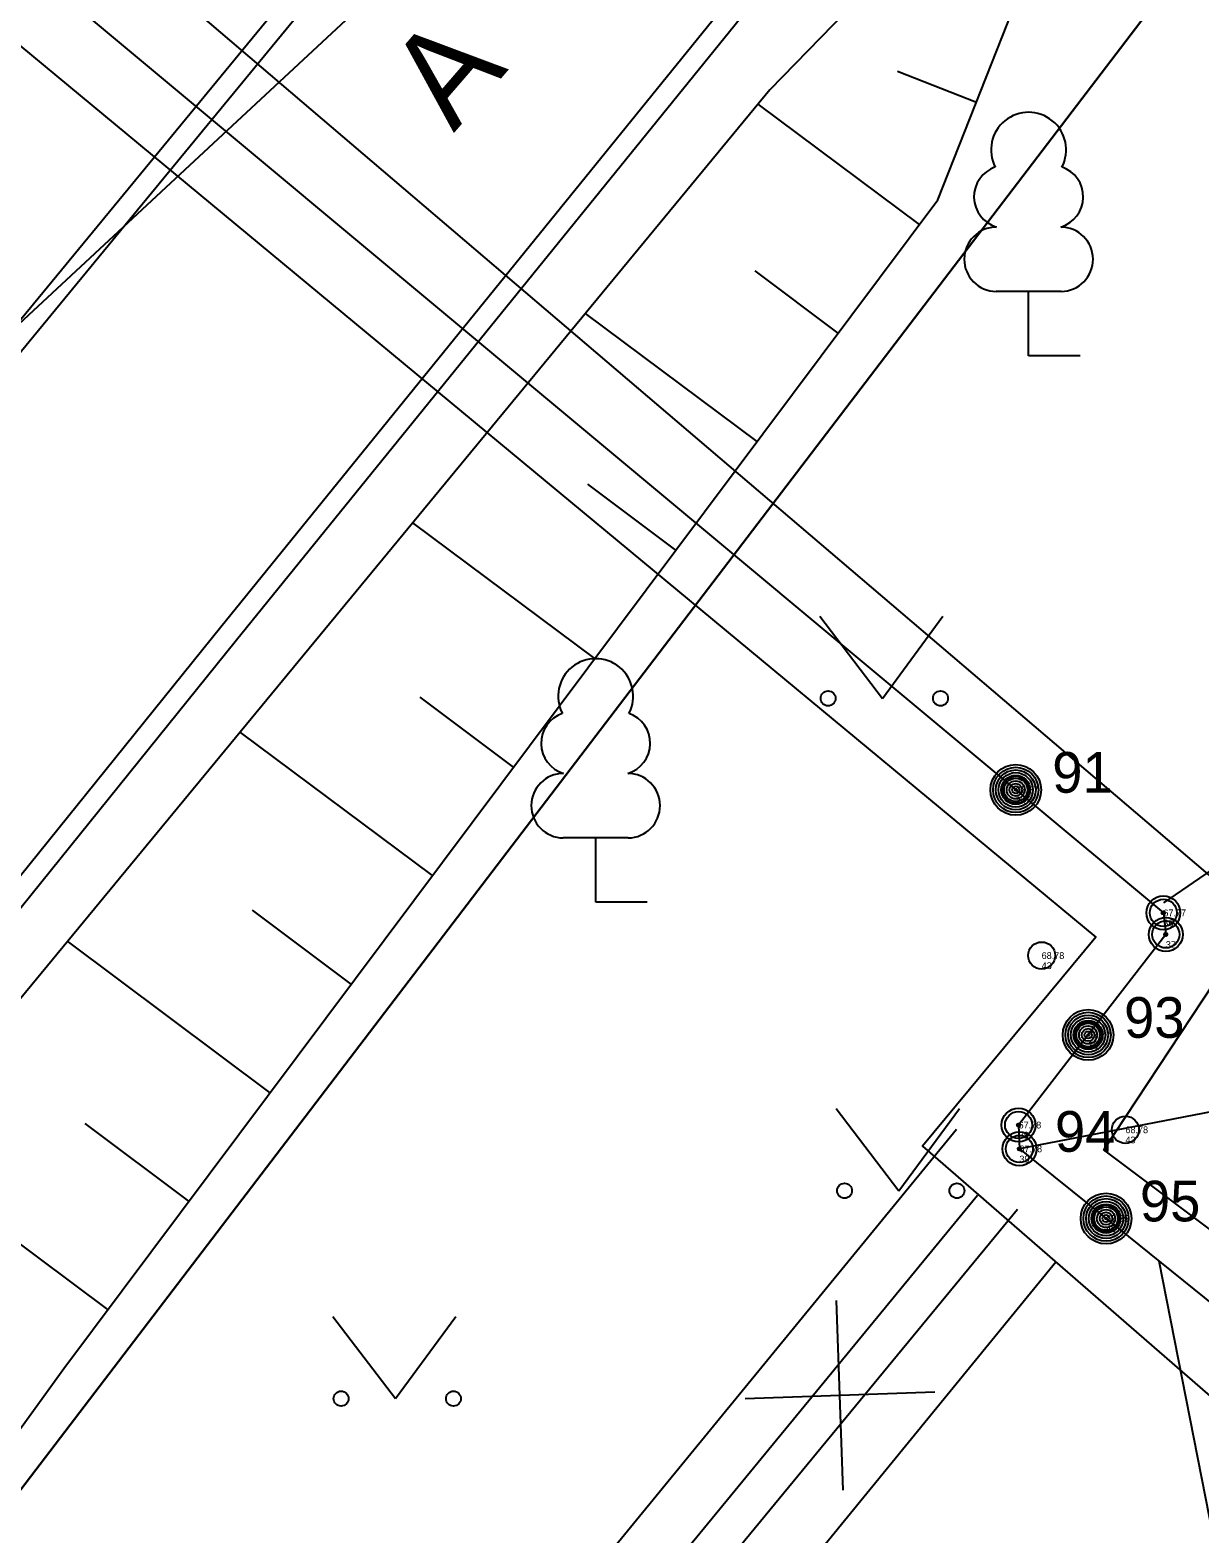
# Model space of a CAD drawing. Extents: x 640663 to 641119, y 6454502 to 6455213.
# Drawn here: x 641002.58 to 641011.21, y 6454990.14 to 6455001.24 of the extents above; entities that cross this region are included whole.
import ezdxf

# ---------------------------------------------------------------- set-up
doc = ezdxf.new("R2010")
doc.units = 0
for name, color, linetype in [('ABIJOONIS', 7, 'Continuous'), ('HALJASTUS', 7, 'Continuous'), ('KOORDPUNKT', 7, 'Continuous'), ('KTRASS', 7, 'Continuous'), ('MOOTKORG-EH2000', 7, 'Continuous'), ('MOOTMPUNKT', 7, 'Continuous'), ('MOOTNR', 7, 'Continuous'), ('MOOTPIIR', 7, 'Continuous'), ('PIIR', 7, 'Continuous'), ('PUU', 7, 'Continuous'), ('RELJEEF', 7, 'Continuous'), ('TEE', 7, 'Continuous'), ('TTRASS', 7, 'Continuous')]:
    doc.layers.add(name, color=color, linetype=linetype)

msp = doc.modelspace()

# ---------------------------------------------------------------- linework, layer by layer
at = {"layer": 'ABIJOONIS'}
for points in [[(641022.275, 6454998.236), (641015.953, 6454998.236), (641010.938, 6454994.8)], [(641023.049, 6454994.308), (641016.727, 6454994.308), (641009.876, 6454992.983)], [(641025.077, 6454983.582), (641012.592, 6454983.582), (641010.906, 6454992.154)]]:
    msp.add_lwpolyline(points, dxfattribs=at)
at = {"layer": 'HALJASTUS'}
for p, q in [((641008.403, 6454996.914), (641008.866, 6454996.308)), ((641008.866, 6454996.308), (641009.312, 6454996.914)), ((641008.524, 6454993.281), (641008.987, 6454992.674)), ((641008.987, 6454992.674), (641009.433, 6454993.281)), ((641004.81, 6454991.746), (641005.273, 6454991.14)), ((641005.273, 6454991.14), (641005.719, 6454991.746))]:
    msp.add_line(p, q, dxfattribs=at)
for centre in [(641008.465, 6454996.308), (641009.294, 6454996.308), (641008.586, 6454992.674), (641009.415, 6454992.674), (641004.872, 6454991.14), (641005.701, 6454991.14)]:
    msp.add_circle(centre, 0.055, dxfattribs=at)
at = {"layer": 'KOORDPUNKT'}
for centre, radius in [((641010.938, 6454994.725), 0.125), ((641010.956, 6454994.566), 0.125), ((641010.938, 6454994.725), 0.0125), ((641010.938, 6454994.725), 0.011), ((641010.938, 6454994.725), 0.00955), ((641010.938, 6454994.725), 0.00807), ((641010.938, 6454994.725), 0.00659), ((641010.938, 6454994.725), 0.00511), ((641010.938, 6454994.725), 0.00363), ((641010.938, 6454994.725), 0.00215), ((641010.956, 6454994.566), 0.0125), ((641010.956, 6454994.566), 0.011), ((641010.956, 6454994.566), 0.00955), ((641010.956, 6454994.566), 0.00807), ((641010.956, 6454994.566), 0.00659), ((641010.956, 6454994.566), 0.00511), ((641010.956, 6454994.566), 0.00363), ((641010.956, 6454994.566), 0.00215), ((641009.87, 6454993.159), 0.125), ((641009.87, 6454993.159), 0.0125), ((641009.87, 6454993.159), 0.011), ((641009.87, 6454993.159), 0.00955), ((641009.87, 6454993.159), 0.00807), ((641009.87, 6454993.159), 0.00659), ((641009.87, 6454993.159), 0.00511), ((641009.87, 6454993.159), 0.00363), ((641009.87, 6454993.159), 0.00215), ((641009.876, 6454992.983), 0.125), ((641009.876, 6454992.983), 0.0125), ((641009.876, 6454992.983), 0.011), ((641009.876, 6454992.983), 0.00955), ((641009.876, 6454992.983), 0.00807), ((641009.876, 6454992.983), 0.00659), ((641009.876, 6454992.983), 0.00511), ((641009.876, 6454992.983), 0.00363), ((641009.876, 6454992.983), 0.00215)]:
    msp.add_circle(centre, radius, dxfattribs=at)
at = {"layer": 'KTRASS'}
msp.add_lwpolyline([(641014.305, 6455010.058), (640998.475, 6454995.334)], dxfattribs=at)
at = {"layer": 'MOOTMPUNKT'}
for centre in [(641009.849, 6454995.633), (641010.938, 6454994.725), (641010.956, 6454994.566), (641010.04, 6454994.41), (641010.383, 6454993.824), (641009.87, 6454993.159), (641010.658, 6454993.124), (641009.876, 6454992.983), (641010.515, 6454992.469)]:
    msp.add_circle(centre, 0.1, dxfattribs=at)
at = {"layer": 'MOOTPIIR'}
msp.add_lwpolyline([(640974.884, 6454967.439), (641002.416, 6455001.197), (641010.439, 6454994.545), (641009.161, 6454993.004), (641013.836, 6454988.938), (641014.643, 6454989.866), (641010.499, 6454992.976), (641011.636, 6454994.698), (641003.235, 6455001.864), (641005.333, 6455004.668), (640999.866, 6455009.388), (641002.558, 6455015.292), (640997.294, 6455017.956), (640957.508, 6455023.776)], dxfattribs=at)
at = {"layer": 'PIIR'}
for points in [[(640995.8, 6455011.33), (640952.49, 6455017.38), (640909.53, 6454963.18), (640953.5, 6454921.27), (640977.93, 6454951.94), (640977.24, 6454957.34), (641013.46, 6455004.83), (640995.8, 6455011.33)], [(641028.93, 6454922.18), (641048.34, 6454976.45), (641041.64, 6454984.3), (641013.46, 6455004.83), (640977.24, 6454957.34), (640977.93, 6454951.94), (640953.5, 6454921.27), (641006.37, 6454870.95), (641028.93, 6454922.18)]]:
    msp.add_lwpolyline(points, dxfattribs=at)
at = {"layer": 'PUU'}
for p, q in [((641010.184, 6454999.312), (641009.704, 6454999.312)), ((641009.944, 6454998.837), (641009.944, 6454999.312)), ((641010.324, 6454998.837), (641009.944, 6454998.837)), ((641006.99, 6454995.279), (641006.51, 6454995.279)), ((641006.75, 6454994.804), (641006.75, 6454995.279)), ((641007.13, 6454994.804), (641006.75, 6454994.804))]:
    msp.add_line(p, q, dxfattribs=at)
for centre, radius, start, end in [((641009.944, 6455000.357), 0.277, 332.5799, 207.4201), ((641009.774, 6455000.01), 0.233, 109.0217, 253.1415), ((641010.114, 6455000.01), 0.233, 286.8508, 70.9859), ((641009.707, 6454999.549), 0.238, 90.0016, 269.3953), ((641010.181, 6454999.549), 0.238, 270.6047, 89.9984), ((641006.75, 6454996.324), 0.277, 332.5799, 207.4201), ((641006.58, 6454995.977), 0.233, 109.0217, 253.1415), ((641006.92, 6454995.977), 0.233, 286.8508, 70.9859), ((641006.513, 6454995.516), 0.238, 90.0016, 269.3953), ((641006.987, 6454995.516), 0.238, 270.6047, 89.9984)]:
    msp.add_arc(centre, radius, start, end, dxfattribs=at)
at = {"layer": 'RELJEEF'}
for points in [[(641010.659, 6455003.497), (641008.036, 6455000.799), (641001.27, 6454992.595), (640994.242, 6454983.789), (640986.697, 6454974.78), (640976.793, 6454962.924)], [(640977.741, 6454959.772), (640988.438, 6454972.928), (640996.37, 6454982.423), (641002.826, 6454991.363), (641009.275, 6454999.987), (641010.659, 6455003.497)], [(641009.559, 6455000.706), (641008.976, 6455000.936)], [(641009.139, 6454999.805), (641007.95, 6455000.695)], [(641008.54, 6454999.004), (641007.927, 6454999.463)], [(641007.941, 6454998.204), (641006.676, 6454999.15)], [(641007.342, 6454997.403), (641006.691, 6454997.89)], [(641006.744, 6454996.602), (641005.402, 6454997.605)], [(641006.145, 6454995.801), (641005.455, 6454996.317)], [(641005.546, 6454995), (641004.128, 6454996.06)], [(641004.947, 6454994.199), (641004.219, 6454994.744)], [(641004.348, 6454993.398), (641002.854, 6454994.516)], [(641003.749, 6454992.598), (641002.983, 6454993.17)], [(641003.15, 6454991.797), (641001.58, 6454992.971)]]:
    msp.add_lwpolyline(points, dxfattribs=at)
at = {"layer": 'TEE'}
for points in [[(640968.186, 6454956.575), (640974.702, 6454964.698), (640984.258, 6454976.628), (640991.753, 6454985.826), (640998.877, 6454994.689), (641001.721, 6454998.149), (641009.271, 6455007.329)], [(640968.303, 6454956.481), (640974.819, 6454964.604), (640984.375, 6454976.534), (640991.87, 6454985.732), (640998.993, 6454994.594), (641001.837, 6454998.054), (641009.387, 6455007.234)], [(641010.228, 6455004.541), (641003.984, 6454996.833), (641000.874, 6454992.973), (640993.75, 6454984.132), (640986.34, 6454975.036), (640976.677, 6454963.019), (640974.631, 6454960.55)], [(641010.345, 6455004.447), (641004.101, 6454996.739), (641000.991, 6454992.879), (640993.867, 6454984.038), (640986.457, 6454974.942), (640976.793, 6454962.924), (640975.632, 6454961.523)]]:
    msp.add_lwpolyline(points, dxfattribs=at)
at = {"layer": 'TTRASS'}
for p, q in [((641008.577, 6454990.465), (641008.527, 6454991.864)), ((641007.852, 6454991.14), (641009.252, 6454991.19))]:
    msp.add_line(p, q, dxfattribs=at)
for points in [[(641002.387, 6455001.857), (641002.866, 6455001.456), (641009.849, 6454995.633), (641010.938, 6454994.725), (641010.956, 6454994.566), (641010.383, 6454993.824), (641009.87, 6454993.159), (641009.876, 6454992.983), (641010.515, 6454992.469), (641013.99, 6454989.668)], [(641009.411, 6454993.126), (641005.236, 6454988.026), (640998.727, 6454982.901), (640978.148, 6454967.258), (640975.989, 6454968.783)], [(641009.566, 6454992.64), (641005.165, 6454987.277), (640999.06, 6454982.47), (640978.174, 6454966.649), (640976.006, 6454968.355)], [(641009.863, 6454992.536), (641005.459, 6454987.19), (640999.213, 6454982.272), (640978.062, 6454966.135), (640975.723, 6454967.926)], [(640975.337, 6454967.806), (640978.062, 6454965.732), (640999.54, 6454981.848), (641005.677, 6454986.679), (641010.144, 6454992.15)]]:
    msp.add_lwpolyline(points, dxfattribs=at)
for centre, radius in [((641009.849, 6454995.633), 0.187), ((641009.849, 6454995.633), 0.167), ((641009.849, 6454995.633), 0.147), ((641009.849, 6454995.633), 0.127), ((641009.849, 6454995.633), 0.107), ((641009.849, 6454995.633), 0.0866), ((641009.849, 6454995.633), 0.0666), ((641009.849, 6454995.633), 0.0465), ((641009.849, 6454995.633), 0.0265), ((641009.849, 6454995.633), 0.00639), ((641010.383, 6454993.824), 0.187), ((641010.383, 6454993.824), 0.167), ((641010.383, 6454993.824), 0.147), ((641010.383, 6454993.824), 0.127), ((641010.383, 6454993.824), 0.107), ((641010.383, 6454993.824), 0.0866), ((641010.383, 6454993.824), 0.0666), ((641010.383, 6454993.824), 0.0465), ((641010.383, 6454993.824), 0.0265), ((641010.383, 6454993.824), 0.00639), ((641010.515, 6454992.469), 0.187), ((641010.515, 6454992.469), 0.167), ((641010.515, 6454992.469), 0.147), ((641010.515, 6454992.469), 0.127), ((641010.515, 6454992.469), 0.107), ((641010.515, 6454992.469), 0.0866), ((641010.515, 6454992.469), 0.0666), ((641010.515, 6454992.469), 0.0465), ((641010.515, 6454992.469), 0.0265), ((641010.515, 6454992.469), 0.00639)]:
    msp.add_circle(centre, radius, dxfattribs=at)

# ---------------------------------------------------------------- texts
at = {"layer": 'KOORDPUNKT'}
for s, p in [('91', (641010.118, 6454995.612)), ('93', (641010.648, 6454993.803)), ('94', (641010.138, 6454992.962)), ('95', (641010.765, 6454992.448))]:
    msp.add_text(s, height=0.3, dxfattribs=at).set_placement(p)
at = {"layer": 'MOOTKORG-EH2000'}
for s, p in [('67.67', (641009.849, 6454995.608)), ('67.77', (641010.938, 6454994.7)), ('68.78', (641010.04, 6454994.385)), ('67.77', (641010.383, 6454993.799)), ('67.78', (641009.87, 6454993.134)), ('68.78', (641010.658, 6454993.099)), ('67.78', (641009.876, 6454992.958)), ('67.85', (641010.515, 6454992.444))]:
    msp.add_text(s, height=0.05, dxfattribs=at).set_placement(p)
at = {"layer": 'MOOTNR'}
for s, p in [('34', (641009.849, 6454995.533)), ('36', (641010.938, 6454994.625)), ('37', (641010.956, 6454994.466)), ('43', (641010.04, 6454994.31)), ('35', (641010.383, 6454993.724)), ('38', (641009.87, 6454993.059)), ('43', (641010.658, 6454993.024)), ('39', (641009.876, 6454992.883)), ('40', (641010.515, 6454992.369))]:
    msp.add_text(s, height=0.05, dxfattribs=at).set_placement(p)
at = {"layer": 'TEE'}
msp.add_text('A', height=0.7, rotation=49.2142, dxfattribs=at).set_placement((641005.703, 6455000.479))

doc.saveas('drawing.dxf')
